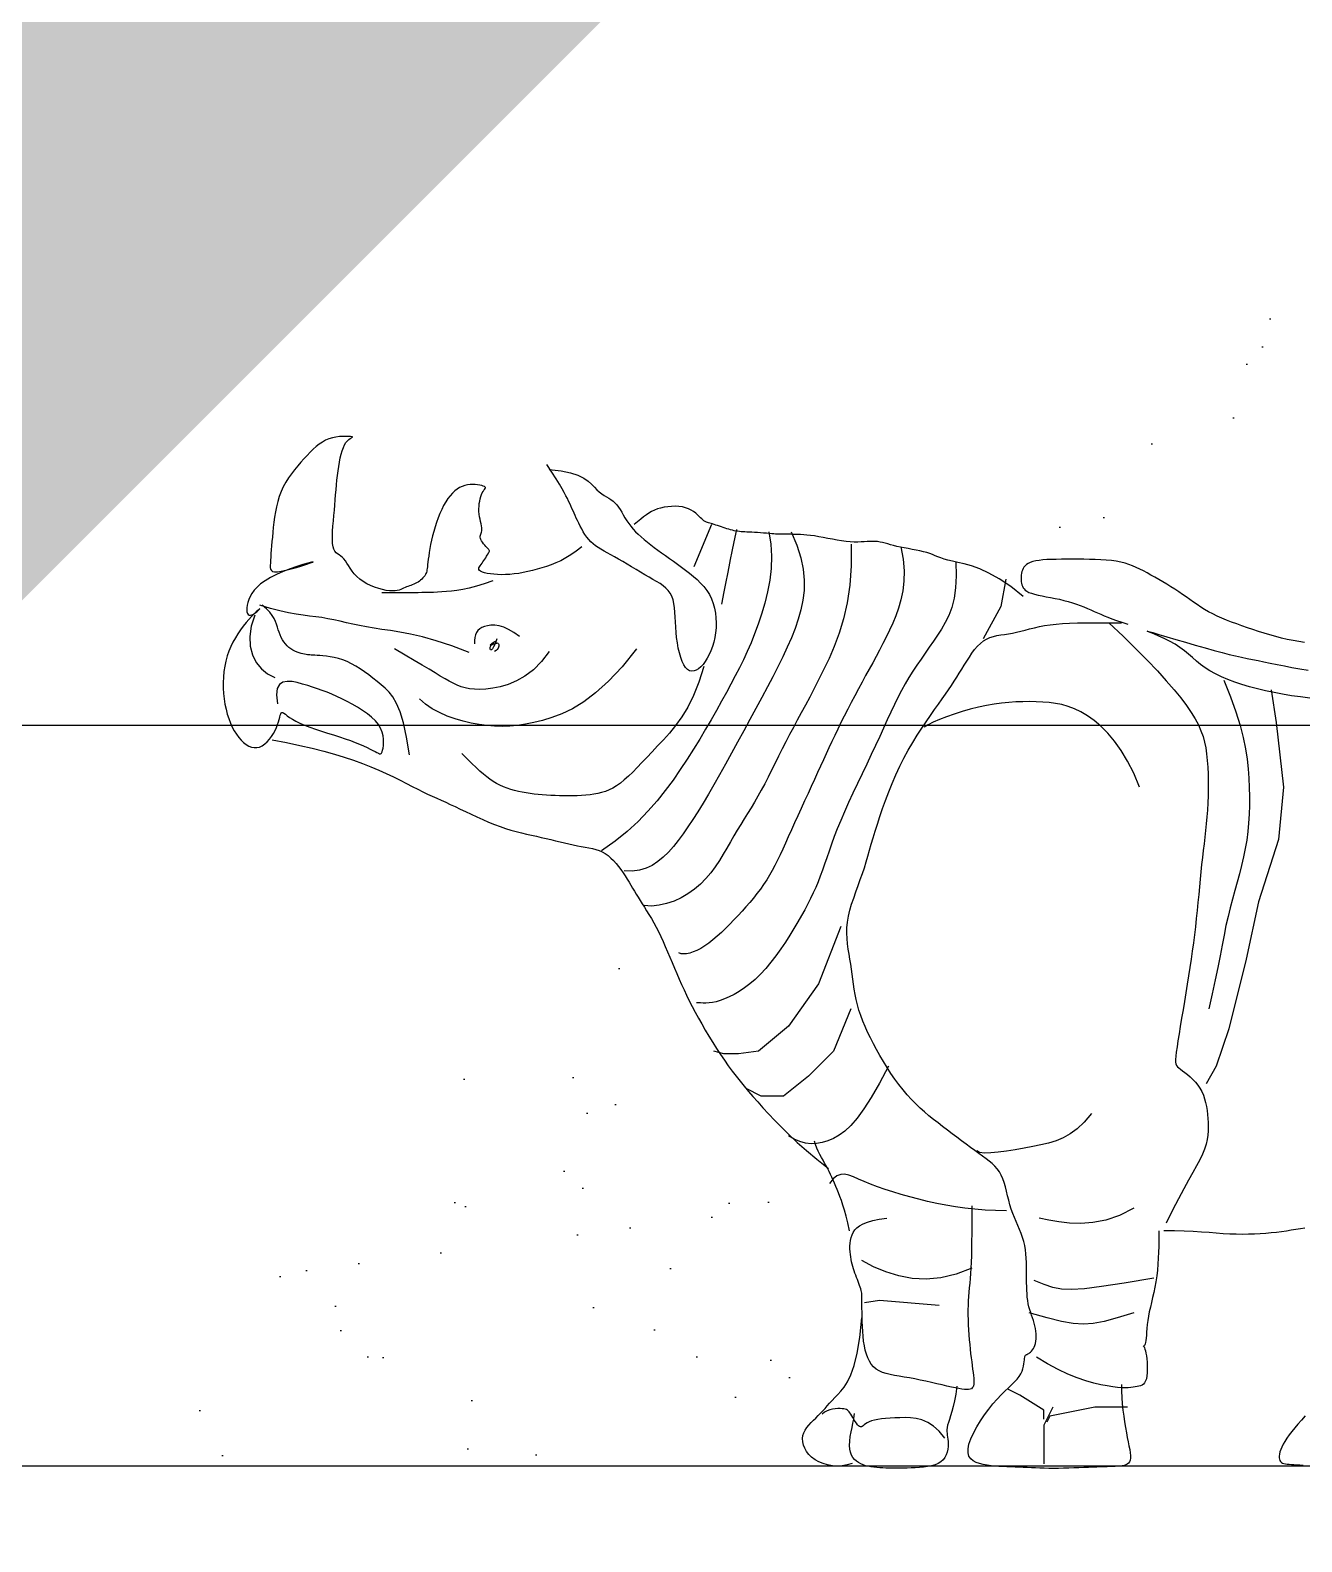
# Model space of a CAD drawing. Extents: x 425 to 4634, y 4027 to 7710.
# Drawn here: x 3595.3 to 3847.8, y 5339.2 to 5639.2 of the extents above; entities that cross this region are included whole.
import ezdxf

# ---------------------------------------------------------------- set-up
doc = ezdxf.new("R2010")
doc.units = 0
doc.header["$LTSCALE"] = 10
doc.header["$MEASUREMENT"] = 0
for name, color, linetype in [('3', 3, 'CONTINUOUS'), ('4', 4, 'CONTINUOUS'), ('7', 7, 'CONTINUOUS'), ('BH', 3, 'CONTINUOUS'), ('K', 7, 'CONTINUOUS'), ('TEXT', 3, 'CONTINUOUS'), ('X', 7, 'CONTINUOUS')]:
    doc.layers.add(name, color=color, linetype=linetype)
pattern_1 = [(37.5, (-7711.034, -452.51), (-1.25987, 38.536475), [0, -30.4, 0, -34, 0, -32.5]), (7.5, (-7711.034, -452.51), (35.39553, 56.44292), [0, -16.4, 0, -27.4, 0, -10.5]), (327.5, (-7735.634, -452.51), (62.28284, 0.11318), [0, -10, 0, -36, 0, -47]), (317.5, (-7735.634, -452.51), (60.12253, 17.55351), [0, -5, 0, -23.6, 0, -27])]

# ---------------------------------------------------------------- blocks, each defined once
blk = doc.blocks.new('雕像4')
at = {"layer": '3'}
for points in [[(101.04, 287.55), (101.81, 283.75), (102.41, 280.75), (102.9, 278.3), (103.34, 276.1), (103.78, 273.91), (104.27, 271.45), (104.87, 268.46), (105.63, 264.65)], [(108.69, 289.08), (114.04, 276.1)], [(65.89, 282.97), (65.86, 276.42), (66.29, 270.46), (67.1, 265.06), (68.22, 260.15), (69.57, 255.71), (71.08, 251.69), (72.65, 248.02), (74.23, 244.68), (75.75, 241.62), (77.19, 238.79), (78.57, 236.16), (79.89, 233.7), (81.16, 231.35), (82.39, 229.1), (83.58, 226.9), (84.74, 224.71), (85.88, 222.51), (86.99, 220.29), (88.09, 218.09), (89.17, 215.9), (90.24, 213.75), (91.3, 211.65), (92.35, 209.62), (93.4, 207.67), (94.45, 205.8), (95.5, 204.01), (96.55, 202.28), (97.6, 200.57), (98.66, 198.88), (99.71, 197.18), (100.76, 195.45), (101.81, 193.67), (102.86, 191.83), (103.94, 189.94), (105.06, 188.02), (106.24, 186.1), (107.51, 184.21), (108.89, 182.37), (110.4, 180.59), (112.06, 178.92), (113.89, 177.36), (115.86, 175.95), (117.95, 174.72), (120.14, 173.7), (122.4, 172.92), (124.7, 172.4), (127.01, 172.19), (129.32, 172.3)], [(84.23, 286.79), (82.5, 282.67), (81.3, 278.86), (80.56, 275.32), (80.23, 272), (80.28, 268.86), (80.63, 265.86), (81.24, 262.94), (82.07, 260.08), (83.05, 257.21), (84.18, 254.33), (85.43, 251.43), (86.81, 248.48), (88.29, 245.48), (89.88, 242.42), (91.54, 239.27), (93.27, 236.03), (95.07, 232.69), (96.91, 229.28), (98.77, 225.84), (100.65, 222.39), (102.51, 218.98), (104.36, 215.64), (106.17, 212.41), (107.92, 209.32), (109.61, 206.4), (111.23, 203.66), (112.81, 201.08), (114.35, 198.66), (115.86, 196.39), (117.35, 194.27), (118.84, 192.28), (120.34, 190.43), (121.86, 188.71), (123.42, 187.15), (125.07, 185.78), (126.81, 184.63), (128.69, 183.75), (130.74, 183.16), (132.97, 182.89), (135.43, 182.99)], [(91.11, 286.79), (90.47, 283.06), (90.25, 279.32), (90.37, 275.6), (90.8, 271.95), (91.47, 268.37), (92.32, 264.92), (93.3, 261.61), (94.36, 258.49), (95.44, 255.55), (96.55, 252.79), (97.69, 250.16), (98.87, 247.62), (100.09, 245.13), (101.37, 242.64), (102.7, 240.14), (104.1, 237.56), (105.57, 234.88), (107.12, 232.11), (108.74, 229.25), (110.45, 226.31), (112.25, 223.3), (114.15, 220.23), (116.14, 217.12), (118.24, 213.96), (120.45, 210.78), (122.81, 207.58), (125.35, 204.39), (128.13, 201.22), (131.17, 198.09), (134.52, 195.01), (138.22, 192.01), (142.31, 189.09)], [(50.61, 282.21), (49.95, 278.38), (49.68, 274.87), (49.73, 271.65), (50.06, 268.69), (50.62, 265.96), (51.36, 263.43), (52.22, 261.05), (53.15, 258.8), (54.12, 256.65), (55.11, 254.58), (56.12, 252.57), (57.15, 250.6), (58.2, 248.65), (59.26, 246.71), (60.34, 244.76), (61.43, 242.77), (62.54, 240.75), (63.64, 238.69), (64.75, 236.61), (65.84, 234.52), (66.92, 232.44), (67.97, 230.38), (68.99, 228.35), (69.97, 226.36), (70.9, 224.44), (71.8, 222.55), (72.67, 220.68), (73.53, 218.81), (74.39, 216.93), (75.27, 215.01), (76.17, 213.03), (77.1, 210.97), (78.08, 208.83), (79.09, 206.62), (80.12, 204.37), (81.16, 202.1), (82.19, 199.84), (83.21, 197.63), (84.19, 195.48), (85.12, 193.42), (86, 191.47), (86.84, 189.63), (87.64, 187.89), (88.43, 186.23), (89.22, 184.64), (90.03, 183.11), (90.87, 181.63), (91.75, 180.19), (92.68, 178.77), (93.67, 177.37), (94.72, 175.99), (95.81, 174.62), (96.94, 173.27), (98.1, 171.92), (99.31, 170.58), (100.53, 169.25), (101.79, 167.92), (103.06, 166.6), (104.34, 165.31), (105.63, 164.08), (106.92, 162.91), (108.2, 161.82), (109.47, 160.84), (110.72, 159.96), (111.95, 159.22), (113.14, 158.6), (114.27, 158.13), (115.34, 157.78), (116.32, 157.58), (117.21, 157.51), (117.98, 157.58), (118.62, 157.8)], [(33.79, 277.63), (33.68, 273.36), (33.88, 269.66), (34.36, 266.45), (35.07, 263.65), (35.97, 261.2), (37.02, 259.01), (38.17, 257.01), (39.4, 255.11), (40.65, 253.27), (41.92, 251.45), (43.19, 249.63), (44.46, 247.82), (45.72, 245.98), (46.96, 244.11), (48.16, 242.2), (49.33, 240.23), (50.46, 238.19), (51.55, 236.07), (52.63, 233.87), (53.71, 231.58), (54.81, 229.19), (55.94, 226.71), (57.12, 224.11), (58.38, 221.4), (59.7, 218.58), (61.09, 215.68), (62.5, 212.72), (63.92, 209.75), (65.31, 206.79), (66.65, 203.89), (67.91, 201.07), (69.07, 198.38), (70.11, 195.83), (71.03, 193.43), (71.87, 191.15), (72.62, 189), (73.33, 186.95), (74, 185), (74.66, 183.13), (75.32, 181.33), (76, 179.59), (76.71, 177.89), (77.47, 176.21), (78.28, 174.53), (79.14, 172.82), (80.08, 171.06), (81.09, 169.25), (82.19, 167.34), (83.39, 165.34), (84.66, 163.26), (86.02, 161.15), (87.45, 159.04), (88.93, 156.96), (90.47, 154.96), (92.05, 153.06), (93.66, 151.31), (95.29, 149.73), (96.93, 148.32), (98.56, 147.08), (100.17, 146.01), (101.73, 145.09), (103.24, 144.33), (104.67, 143.71), (106.01, 143.23), (107.25, 142.89), (108.38, 142.67), (109.42, 142.54), (110.36, 142.48), (111.21, 142.47), (111.98, 142.49), (112.66, 142.52), (113.27, 142.53)], [(18.51, 272.29), (20.04, 263.89), (25.39, 253.97)], [(175.67, 271.82), (178.3, 270.9), (180.69, 270.16), (182.86, 269.59), (184.84, 269.16), (186.65, 268.85), (188.31, 268.63), (189.84, 268.49), (191.26, 268.39), (192.6, 268.31), (193.87, 268.26), (195.08, 268.21), (196.25, 268.19), (197.41, 268.17), (198.55, 268.16), (199.71, 268.16), (200.9, 268.16), (202.12, 268.16), (203.35, 268.16), (204.58, 268.16), (205.77, 268.16), (206.89, 268.16), (207.93, 268.16), (208.84, 268.16), (209.61, 268.16)], [(182.87, 249.82), (188.26, 251.86), (193, 253.43), (197.17, 254.61), (200.85, 255.48), (204.1, 256.1), (207, 256.56), (209.62, 256.92), (212.04, 257.27), (214.32, 257.65), (216.48, 258.07), (218.55, 258.51), (220.53, 258.96), (222.46, 259.4), (224.34, 259.81), (226.19, 260.19), (228.02, 260.51), (229.87, 260.77), (231.78, 261), (233.79, 261.25), (235.94, 261.56), (238.3, 261.98), (240.91, 262.55), (243.82, 263.32), (247.07, 264.33)], [(201.21, 218.53), (202.11, 223.94), (203.07, 228.26), (204.09, 231.63), (205.16, 234.23), (206.28, 236.21), (207.45, 237.72), (208.64, 238.92), (209.87, 239.96), (211.13, 240.99), (212.4, 242.01), (213.69, 243), (215, 243.95), (216.32, 244.84), (217.65, 245.66), (218.98, 246.4), (220.32, 247.03), (221.65, 247.54), (222.97, 247.95), (224.25, 248.27), (225.48, 248.5), (226.63, 248.68), (227.7, 248.8), (228.66, 248.88), (229.49, 248.93), (230.19, 248.98), (230.77, 249.01), (231.26, 249.04), (231.69, 249.08), (232.08, 249.12), (232.46, 249.17), (232.86, 249.23), (233.31, 249.31), (233.82, 249.42), (234.39, 249.56), (235, 249.74), (235.63, 249.95), (236.28, 250.21), (236.93, 250.53), (237.56, 250.91), (238.15, 251.35), (238.7, 251.86), (239.2, 252.44), (239.66, 253.07), (240.08, 253.75), (240.47, 254.47), (240.81, 255.23), (241.12, 256.02), (241.4, 256.82), (241.65, 257.64), (241.92, 258.48), (242.25, 259.34), (242.68, 260.24), (243.26, 261.18), (244.02, 262.17), (245.02, 263.22), (246.3, 264.33)], [(248.59, 261.27), (249.68, 257.92), (250.11, 254.75), (249.95, 251.81), (249.26, 249.16), (248.11, 246.82), (246.55, 244.85), (244.66, 243.29), (242.48, 242.19)], [(-13.11, 258.96), (-17.46, 254.83), (-21.38, 251), (-24.87, 247.46), (-27.97, 244.2), (-30.69, 241.2), (-33.07, 238.44), (-35.12, 235.91), (-36.86, 233.59), (-38.32, 231.46), (-39.54, 229.49), (-40.52, 227.64), (-41.31, 225.87), (-41.93, 224.13), (-42.4, 222.4), (-42.76, 220.62), (-43.04, 218.77), (-43.25, 216.8), (-43.4, 214.74), (-43.5, 212.61), (-43.55, 210.42), (-43.55, 208.2), (-43.5, 205.98), (-43.42, 203.77), (-43.29, 201.59), (-43.13, 199.47), (-42.94, 197.4), (-42.73, 195.35), (-42.5, 193.31), (-42.25, 191.26), (-42, 189.2), (-41.75, 187.09), (-41.51, 184.93), (-41.28, 182.7), (-41.05, 180.41), (-40.83, 178.06), (-40.6, 175.67), (-40.37, 173.25), (-40.13, 170.8), (-39.87, 168.33), (-39.6, 165.85), (-39.3, 163.37), (-38.98, 160.88), (-38.64, 158.39), (-38.28, 155.88), (-37.9, 153.35), (-37.5, 150.8), (-37.09, 148.23), (-36.67, 145.62), (-36.23, 142.99), (-35.8, 140.36), (-35.37, 137.8), (-34.97, 135.33), (-34.59, 133.02), (-34.25, 130.9), (-33.96, 129.02), (-33.74, 127.43), (-33.58, 126.16), (-33.51, 125.17), (-33.52, 124.41), (-33.61, 123.82), (-33.8, 123.36), (-34.1, 122.98), (-34.5, 122.61), (-35.01, 122.22), (-35.64, 121.74), (-36.36, 121.19), (-37.14, 120.56), (-37.96, 119.86), (-38.78, 119.09), (-39.58, 118.24), (-40.33, 117.34), (-41, 116.36), (-41.57, 115.33), (-42.04, 114.25), (-42.43, 113.12), (-42.73, 111.96), (-42.98, 110.76), (-43.17, 109.55), (-43.31, 108.32), (-43.42, 107.08), (-43.5, 105.84), (-43.54, 104.58), (-43.51, 103.3), (-43.4, 101.99), (-43.19, 100.63), (-42.86, 99.21), (-42.39, 97.71), (-41.76, 96.14), (-40.96, 94.46), (-39.98, 92.62), (-38.83, 90.57), (-37.51, 88.25), (-36.04, 85.59), (-34.4, 82.54), (-32.62, 79.04), (-30.68, 75.02)], [(167.53, 254.73), (169.21, 255.99), (170.81, 256.93), (172.33, 257.58), (173.74, 257.98), (175.05, 258.16), (176.24, 258.17), (177.3, 258.03), (178.23, 257.79), (179.02, 257.46), (179.67, 257.06), (180.2, 256.56), (180.62, 255.97), (180.92, 255.27), (181.13, 254.46), (181.25, 253.52), (181.29, 252.44)], [(131.61, 250.92), (136.06, 245.46), (140.23, 241.02), (144.15, 237.49), (147.82, 234.73), (151.27, 232.63), (154.5, 231.06), (157.54, 229.9), (160.4, 229.04), (163.09, 228.36), (165.64, 227.84), (168.09, 227.47), (170.47, 227.26), (172.8, 227.18), (175.11, 227.25), (177.44, 227.44), (179.82, 227.76), (182.27, 228.21), (184.75, 228.78), (187.22, 229.5), (189.65, 230.37), (192, 231.41), (194.21, 232.63), (196.26, 234.04), (198.1, 235.65)], [(158.36, 250.15), (160.73, 247.05), (163.23, 244.55), (165.8, 242.6), (168.38, 241.13), (170.93, 240.06), (173.38, 239.34), (175.68, 238.89), (177.78, 238.64), (179.64, 238.54), (181.29, 238.57), (182.76, 238.72), (184.1, 238.99), (185.36, 239.36), (186.56, 239.84), (187.76, 240.41), (188.99, 241.06), (190.3, 241.79), (191.74, 242.62), (193.36, 243.58), (195.19, 244.68), (197.3, 245.94), (199.73, 247.38), (202.53, 249.03), (205.74, 250.92)], [(174.41, 253.97), (174.95, 252.51), (175.41, 251.52), (175.79, 250.92), (176.1, 250.65), (176.32, 250.65), (176.45, 250.83), (176.49, 251.13), (176.45, 251.49), (176.31, 251.84), (176.1, 252.16), (175.85, 252.45), (175.59, 252.71), (175.33, 252.91), (175.12, 253.07), (174.97, 253.17), (174.92, 253.21), (174.97, 253.17), (175.12, 253.08), (175.33, 252.95), (175.59, 252.79), (175.85, 252.62), (176.1, 252.45), (176.31, 252.31), (176.45, 252.19), (176.5, 252.12), (176.46, 252.09), (176.36, 252.09), (176.21, 252.12), (176.01, 252.18), (175.78, 252.26), (175.54, 252.35), (175.3, 252.44), (175.07, 252.54), (174.85, 252.62), (174.64, 252.69), (174.46, 252.74), (174.29, 252.75), (174.14, 252.72), (174.01, 252.64), (173.9, 252.51), (173.82, 252.31), (173.78, 252.06), (173.79, 251.77), (173.87, 251.45), (174.03, 251.12), (174.29, 250.78), (174.67, 250.46), (175.17, 250.15)], [(110.98, 245.57), (112.5, 240.78), (114.16, 236.66), (115.93, 233.12), (117.77, 230.08), (119.65, 227.45), (121.54, 225.15), (123.39, 223.1), (125.18, 221.21), (126.87, 219.42), (128.47, 217.71), (129.99, 216.1), (131.43, 214.59), (132.8, 213.2), (134.11, 211.94), (135.37, 210.81), (136.58, 209.83), (137.76, 209), (138.91, 208.31), (140.05, 207.74), (141.18, 207.28), (142.32, 206.92), (143.48, 206.64), (144.66, 206.43), (145.88, 206.27), (147.14, 206.14), (148.45, 206.05), (149.78, 205.98), (151.13, 205.95), (152.5, 205.94), (153.87, 205.94), (155.23, 205.97), (156.58, 206.01), (157.9, 206.07), (159.21, 206.13), (160.49, 206.22), (161.75, 206.33), (163, 206.46), (164.22, 206.62), (165.44, 206.81), (166.64, 207.03), (167.83, 207.29), (169, 207.58), (170.15, 207.92), (171.29, 208.3), (172.4, 208.73), (173.48, 209.21), (174.53, 209.75), (175.55, 210.34), (176.55, 210.99), (177.53, 211.72), (178.54, 212.55), (179.61, 213.5), (180.78, 214.59), (182.06, 215.83), (183.49, 217.25), (185.11, 218.86)], [(-48.26, 241.41), (-50.33, 236.26), (-51.98, 231.66), (-53.27, 227.51), (-54.24, 223.77), (-54.94, 220.35), (-55.43, 217.18), (-55.76, 214.2), (-55.97, 211.33), (-56.1, 208.51), (-56.16, 205.73), (-56.15, 202.99), (-56.07, 200.28), (-55.9, 197.61), (-55.65, 194.97), (-55.31, 192.35), (-54.88, 189.76), (-54.36, 187.2), (-53.76, 184.64), (-53.1, 182.09), (-52.41, 179.53), (-51.69, 176.95), (-50.97, 174.33), (-50.27, 171.68), (-49.6, 168.96), (-48.97, 166.18), (-48.38, 163.28), (-47.77, 160.22), (-47.14, 156.94), (-46.44, 153.39), (-45.65, 149.53), (-44.74, 145.3), (-43.67, 140.66)], [(-62.78, 238.36), (-64.31, 228.43), (-66.6, 208.59), (-65.07, 192.56), (-58.96, 173.48), (-55.14, 155.93), (-49.79, 134.55), (-45.97, 123.11), (-42.91, 117.76)], [(-22.51, 208.63), (-20.73, 212.84), (-18.84, 216.57), (-16.87, 219.85), (-14.83, 222.7), (-12.76, 225.15), (-10.67, 227.25), (-8.59, 229.01), (-6.53, 230.47), (-4.52, 231.65), (-2.54, 232.59), (-0.6, 233.32), (1.33, 233.86), (3.26, 234.25), (5.2, 234.5), (7.15, 234.66), (9.14, 234.74), (11.17, 234.78), (13.25, 234.76), (15.37, 234.68), (17.55, 234.53), (19.79, 234.3), (22.08, 233.99), (24.45, 233.58), (26.88, 233.06), (29.37, 232.44), (31.87, 231.72), (34.31, 230.94), (36.64, 230.12), (38.79, 229.29), (40.7, 228.47), (42.3, 227.68), (43.54, 226.95)], [(69, 165.87), (75.88, 148.31), (85.05, 135.34), (94.22, 127.7), (100.34, 126.94), (104.92, 126.94), (107.98, 127.7)], [(65.95, 140.68), (71.3, 127.7), (78.94, 120.07), (86.58, 113.96), (93.46, 113.96), (98.04, 116.25)], [(54.48, 123.12), (57.21, 117.88), (59.69, 113.55), (61.95, 110.02), (64.04, 107.19), (65.98, 104.97), (67.81, 103.27), (69.57, 101.97), (71.3, 100.99), (73.02, 100.24), (74.73, 99.71), (76.45, 99.42), (78.17, 99.37), (79.89, 99.57), (81.61, 100.02), (83.33, 100.75), (85.05, 101.75)], [(-7.76, 108.6), (-5.51, 106.03), (-3.34, 103.99), (-1.2, 102.4), (0.94, 101.19), (3.11, 100.27), (5.36, 99.56), (7.71, 99), (10.2, 98.49), (12.85, 97.99), (15.58, 97.5), (18.26, 97.08), (20.81, 96.75), (23.1, 96.55), (25.03, 96.53), (26.5, 96.72), (27.4, 97.16)], [(66.37, 72.73), (66.93, 75.13), (67.45, 77.22), (67.95, 79.03), (68.42, 80.6), (68.87, 81.98), (69.3, 83.2), (69.72, 84.3), (70.13, 85.32), (70.53, 86.31), (70.94, 87.26), (71.34, 88.19), (71.75, 89.09), (72.16, 89.98), (72.59, 90.85), (73.04, 91.72), (73.51, 92.58), (73.99, 93.44), (74.49, 94.3), (74.99, 95.19), (75.48, 96.11), (75.94, 97.06), (76.37, 98.05), (76.75, 99.1), (77.07, 100.21)], [(-20.75, 79.6), (-16.3, 77.43), (-12.13, 76.01), (-8.2, 75.21), (-4.51, 74.93), (-1.03, 75.03), (2.25, 75.41), (5.35, 75.96), (8.29, 76.55)], [(28.93, 61.28), (33.73, 59.41), (38.37, 58.31), (42.86, 57.91), (47.17, 58.13), (51.31, 58.89), (55.26, 60.1), (59.01, 61.69), (62.55, 63.57)], [(-26.86, 58.23), (-17.76, 56.72), (-10.81, 55.64), (-5.58, 54.97), (-1.64, 54.7), (1.44, 54.82), (4.09, 55.33), (6.74, 56.22), (9.82, 57.47)], [(38.86, 49.83), (57.2, 51.36), (61.79, 50.6)], [(-20.75, 47.54), (-15.67, 46.04), (-11.65, 44.97), (-8.31, 44.32), (-5.27, 44.11), (-2.16, 44.32), (1.39, 44.97), (5.77, 46.04), (11.35, 47.54)], [(6.85, 15.06), (6.85, 17.81), (14.19, 22.39), (17.86, 24.22)], [(-18.84, 18.72), (-8.74, 18.72), (5.02, 15.97), (5.93, 14.14)], [(4.1, 18.72), (6.85, 13.22), (6.85, 8.64), (6.85, 3.15), (6.85, 1.31)], [(37.12, 9.2), (38.86, 11.32), (40.63, 12.91), (42.41, 14.04), (44.18, 14.8), (45.94, 15.24), (47.67, 15.45), (49.35, 15.5), (50.96, 15.46), (52.49, 15.4), (53.94, 15.32), (55.3, 15.21), (56.55, 15.08), (57.69, 14.92), (58.71, 14.73), (59.6, 14.51), (60.36, 14.24), (60.98, 13.94), (61.48, 13.62), (61.89, 13.3), (62.22, 13.02), (62.49, 12.8), (62.75, 12.65), (63, 12.62), (63.27, 12.72), (63.57, 12.96), (63.91, 13.33), (64.27, 13.8), (64.64, 14.34), (65.01, 14.91), (65.37, 15.49), (65.71, 16.04), (66.02, 16.53), (66.29, 16.95), (66.53, 17.29), (66.77, 17.56), (67.03, 17.77), (67.32, 17.94), (67.67, 18.06), (68.1, 18.15), (68.62, 18.21), (69.24, 18.26), (69.96, 18.27), (70.74, 18.23), (71.56, 18.12), (72.39, 17.91), (73.22, 17.59), (74.01, 17.14), (74.73, 16.53)]]:
    blk.add_lwpolyline(points, dxfattribs=at)
at = {"layer": '7'}
for points in [[(148.43, 282.21), (150.11, 280.88), (151.73, 279.75), (153.3, 278.78), (154.83, 277.96), (156.31, 277.27), (157.77, 276.68), (159.22, 276.17), (160.65, 275.72), (162.08, 275.31), (163.51, 274.94), (164.93, 274.61), (166.34, 274.32), (167.72, 274.08), (169.09, 273.9), (170.43, 273.76), (171.73, 273.69), (173, 273.67), (174.22, 273.7), (175.36, 273.79), (176.41, 273.91), (177.36, 274.07), (178.18, 274.26), (178.86, 274.47), (179.38, 274.7), (179.72, 274.95), (179.91, 275.21), (179.96, 275.48), (179.9, 275.78), (179.75, 276.09), (179.53, 276.43), (179.26, 276.79), (178.97, 277.17), (178.67, 277.59), (178.38, 278.02), (178.1, 278.45), (177.82, 278.88), (177.57, 279.29), (177.34, 279.67), (177.13, 280.01), (176.96, 280.3), (176.83, 280.53), (176.74, 280.71), (176.69, 280.86), (176.69, 280.99), (176.74, 281.13), (176.84, 281.28), (177, 281.46), (177.22, 281.7), (177.49, 282), (177.81, 282.35), (178.15, 282.74), (178.49, 283.16), (178.82, 283.59), (179.1, 284.01), (179.33, 284.42), (179.48, 284.8), (179.54, 285.15), (179.52, 285.46), (179.45, 285.76), (179.34, 286.06), (179.22, 286.38), (179.11, 286.72), (179.03, 287.11), (178.99, 287.55), (179.03, 288.06), (179.12, 288.64), (179.24, 289.27), (179.39, 289.95), (179.55, 290.68), (179.69, 291.43), (179.81, 292.22), (179.89, 293.02), (179.9, 293.84), (179.87, 294.65), (179.79, 295.45), (179.66, 296.22), (179.5, 296.95), (179.31, 297.62), (179.1, 298.22), (178.87, 298.75), (178.62, 299.18), (178.39, 299.53), (178.18, 299.81), (178.02, 300.03), (177.93, 300.22), (177.92, 300.37), (178.01, 300.52), (178.23, 300.66), (178.58, 300.8), (179.06, 300.95), (179.65, 301.08), (180.32, 301.2), (181.05, 301.27), (181.83, 301.3), (182.64, 301.27), (183.45, 301.16), (184.26, 300.98), (185.05, 300.7), (185.83, 300.34), (186.59, 299.88), (187.33, 299.31), (188.05, 298.64), (188.76, 297.86), (189.44, 296.97), (190.09, 295.95), (190.72, 294.84), (191.32, 293.64), (191.89, 292.37), (192.42, 291.05), (192.91, 289.69), (193.36, 288.3), (193.77, 286.92), (194.13, 285.54), (194.44, 284.19), (194.71, 282.89), (194.95, 281.64), (195.14, 280.46), (195.31, 279.37), (195.44, 278.38), (195.55, 277.5), (195.64, 276.75), (195.71, 276.12), (195.77, 275.58), (195.84, 275.12), (195.92, 274.72), (196.02, 274.35), (196.15, 274.02), (196.32, 273.69), (196.53, 273.35), (196.79, 273), (197.08, 272.66), (197.41, 272.32), (197.78, 271.99), (198.16, 271.68), (198.57, 271.4), (198.99, 271.14), (199.43, 270.92), (199.87, 270.73), (200.32, 270.55), (200.77, 270.4), (201.23, 270.24), (201.68, 270.09), (202.12, 269.92), (202.56, 269.74), (202.98, 269.54), (203.42, 269.33), (203.88, 269.13), (204.39, 268.95), (204.96, 268.8), (205.62, 268.71), (206.38, 268.68), (207.27, 268.73), (208.29, 268.87), (209.42, 269.1), (210.62, 269.43), (211.86, 269.84), (213.09, 270.33), (214.29, 270.91), (215.42, 271.56), (216.44, 272.29), (217.33, 273.08), (218.09, 273.92), (218.76, 274.79), (219.34, 275.64), (219.86, 276.47), (220.35, 277.24), (220.81, 277.93), (221.28, 278.52), (221.77, 278.99), (222.26, 279.37), (222.75, 279.7), (223.22, 280.03), (223.66, 280.41), (224.04, 280.86), (224.36, 281.45), (224.59, 282.21), (224.74, 283.17), (224.8, 284.32), (224.8, 285.62), (224.74, 287.04), (224.63, 288.57), (224.5, 290.15), (224.36, 291.78), (224.21, 293.4), (224.07, 295.01), (223.94, 296.6), (223.81, 298.16), (223.68, 299.69), (223.55, 301.18), (223.4, 302.65), (223.24, 304.09), (223.06, 305.49), (222.86, 306.85), (222.63, 308.16), (222.38, 309.41), (222.09, 310.58), (221.78, 311.65), (221.43, 312.61), (221.06, 313.44), (220.64, 314.14), (220.2, 314.69), (219.76, 315.1), (219.34, 315.4), (218.99, 315.6), (218.73, 315.74), (218.6, 315.82), (218.63, 315.87), (218.86, 315.92), (219.3, 315.97), (219.94, 316.02), (220.73, 316.04), (221.65, 316.03), (222.65, 315.97), (223.71, 315.83), (224.8, 315.61), (225.87, 315.28), (226.89, 314.84), (227.88, 314.29), (228.84, 313.64), (229.78, 312.9), (230.71, 312.07), (231.63, 311.17), (232.56, 310.2), (233.51, 309.18), (234.47, 308.1), (235.44, 306.98), (236.41, 305.81), (237.34, 304.58), (238.24, 303.3), (239.08, 301.97), (239.84, 300.58), (240.51, 299.13), (241.08, 297.62), (241.56, 296.07), (241.95, 294.49), (242.26, 292.9), (242.52, 291.3), (242.73, 289.72), (242.91, 288.17), (243.06, 286.66), (243.2, 285.21), (243.32, 283.83), (243.44, 282.52), (243.54, 281.29), (243.63, 280.14), (243.71, 279.08), (243.77, 278.11), (243.82, 277.25), (243.86, 276.49), (243.84, 275.85), (243.74, 275.33), (243.51, 274.93), (243.11, 274.66), (242.5, 274.53), (241.65, 274.54), (240.51, 274.7), (239.08, 275.01), (237.46, 275.43), (235.76, 275.91), (234.13, 276.41), (232.68, 276.87), (231.54, 277.26), (230.84, 277.53), (230.71, 277.63), (231.22, 277.53), (232.31, 277.23), (233.84, 276.77), (235.69, 276.17), (237.74, 275.44), (239.86, 274.62), (241.93, 273.73), (243.82, 272.8), (245.45, 271.83), (246.8, 270.85), (247.9, 269.87), (248.79, 268.88), (249.49, 267.91), (250.02, 266.96), (250.42, 266.04), (250.7, 265.16), (250.9, 264.33), (251.01, 263.56), (251.04, 262.88), (250.99, 262.29), (250.85, 261.81), (250.63, 261.46), (250.33, 261.26), (249.94, 261.22), (249.47, 261.35), (248.96, 261.61), (248.44, 261.95), (247.95, 262.33), (247.52, 262.7), (247.2, 263.01), (247.01, 263.21), (247.01, 263.26), (247.21, 263.11), (247.59, 262.78), (248.13, 262.28), (248.79, 261.63), (249.55, 260.86), (250.38, 259.96), (251.24, 258.98), (252.1, 257.91), (252.95, 256.79), (253.76, 255.6), (254.54, 254.35), (255.26, 253.05), (255.92, 251.68), (256.51, 250.26), (257.02, 248.77), (257.45, 247.23), (257.79, 245.63), (258.03, 243.98), (258.18, 242.3), (258.25, 240.61), (258.23, 238.92), (258.13, 237.25), (257.96, 235.6), (257.71, 234), (257.39, 232.45), (257, 230.98), (256.55, 229.57), (256.04, 228.24), (255.47, 227), (254.86, 225.84), (254.2, 224.78), (253.5, 223.82), (252.77, 222.97), (252.01, 222.24), (251.22, 221.63), (250.42, 221.17), (249.6, 220.85), (248.78, 220.69), (247.95, 220.7), (247.14, 220.89), (246.33, 221.27), (245.55, 221.81), (244.8, 222.48), (244.1, 223.26), (243.44, 224.12), (242.86, 225.03), (242.34, 225.95), (241.91, 226.87), (241.58, 227.76), (241.32, 228.59), (241.11, 229.35), (240.94, 230.02), (240.79, 230.59), (240.64, 231.02), (240.47, 231.32), (240.26, 231.45), (239.99, 231.42), (239.64, 231.22), (239.19, 230.9), (238.62, 230.47), (237.91, 229.95), (237.05, 229.38), (236.01, 228.77), (234.78, 228.15), (233.34, 227.53), (231.73, 226.93), (230, 226.33), (228.17, 225.74), (226.31, 225.16), (224.45, 224.59), (222.63, 224.01), (220.9, 223.44), (219.29, 222.87), (217.82, 222.3), (216.47, 221.76), (215.26, 221.23), (214.18, 220.73), (213.23, 220.27), (212.41, 219.86), (211.73, 219.5), (211.17, 219.19), (210.72, 218.96), (210.38, 218.82), (210.1, 218.78), (209.89, 218.85), (209.72, 219.05), (209.58, 219.39), (209.44, 219.88), (209.29, 220.53), (209.17, 221.32), (209.1, 222.24), (209.12, 223.25), (209.25, 224.33), (209.54, 225.46), (210.02, 226.61), (210.71, 227.76), (211.64, 228.9), (212.78, 230), (214.1, 231.06), (215.55, 232.09), (217.09, 233.07), (218.7, 233.99), (220.32, 234.85), (221.92, 235.65), (223.47, 236.38), (224.97, 237.05), (226.45, 237.66), (227.91, 238.22), (229.38, 238.74), (230.86, 239.24), (232.38, 239.71), (233.95, 240.17), (235.57, 240.6), (237.17, 240.91), (238.67, 241), (239.98, 240.75), (241.02, 240.04), (241.7, 238.78), (241.94, 236.84), (241.66, 234.12)], [(158.36, 305.87), (154.74, 305.47), (151.85, 304.86), (149.56, 304.1), (147.8, 303.24), (146.44, 302.32), (145.38, 301.39), (144.53, 300.5), (143.78, 299.7), (143.03, 299.03), (142.29, 298.46), (141.56, 297.97), (140.84, 297.53), (140.14, 297.11), (139.47, 296.69), (138.83, 296.22), (138.24, 295.69), (137.68, 295.08), (137.17, 294.38), (136.67, 293.61), (136.18, 292.8), (135.69, 291.95), (135.17, 291.08), (134.63, 290.2), (134.03, 289.33), (133.38, 288.49), (132.67, 287.66), (131.91, 286.84), (131.09, 286.04), (130.21, 285.25), (129.29, 284.45), (128.31, 283.65), (127.28, 282.85), (126.21, 282.03), (125.09, 281.2), (123.94, 280.36), (122.76, 279.51), (121.56, 278.64), (120.33, 277.77), (119.1, 276.88), (117.86, 275.98), (116.62, 275.06), (115.39, 274.13), (114.2, 273.16), (113.06, 272.16), (111.99, 271.11), (111, 270), (110.1, 268.83), (109.32, 267.58), (108.67, 266.25), (108.15, 264.86), (107.74, 263.41), (107.46, 261.92), (107.29, 260.41), (107.23, 258.89), (107.27, 257.37), (107.41, 255.88), (107.65, 254.42), (107.97, 253.01), (108.38, 251.66), (108.85, 250.38), (109.38, 249.18), (109.96, 248.08), (110.58, 247.08), (111.23, 246.21), (111.91, 245.47), (112.61, 244.87), (113.31, 244.43), (114, 244.17), (114.69, 244.11), (115.35, 244.24), (115.99, 244.6), (116.58, 245.19), (117.13, 246.03), (117.63, 247.08), (118.08, 248.31), (118.48, 249.69), (118.82, 251.19), (119.11, 252.76), (119.34, 254.38), (119.51, 256), (119.63, 257.61), (119.71, 259.18), (119.78, 260.7), (119.86, 262.16), (119.98, 263.54), (120.16, 264.82), (120.42, 266.01), (120.79, 267.07), (121.28, 268.01), (121.9, 268.84), (122.63, 269.59), (123.48, 270.28), (124.42, 270.94), (125.46, 271.58), (126.59, 272.23), (127.79, 272.92), (129.07, 273.67), (130.39, 274.45), (131.75, 275.26), (133.12, 276.09), (134.49, 276.9), (135.83, 277.7), (137.13, 278.46), (138.36, 279.16), (139.52, 279.79), (140.59, 280.37), (141.59, 280.92), (142.52, 281.45), (143.38, 281.97), (144.18, 282.52), (144.93, 283.1), (145.62, 283.74), (146.27, 284.44), (146.87, 285.2), (147.43, 286), (147.95, 286.84), (148.43, 287.69), (148.88, 288.55), (149.3, 289.4), (149.7, 290.22), (150.07, 291.02), (150.42, 291.78), (150.76, 292.53), (151.09, 293.26), (151.42, 293.99), (151.75, 294.71), (152.09, 295.45), (152.44, 296.2), (152.81, 296.99), (153.24, 297.84), (153.76, 298.83), (154.42, 299.99), (155.25, 301.37), (156.28, 303.04), (157.56, 305.03), (159.12, 307.4)], [(13.16, 266.94), (16.99, 270), (20.48, 272.37), (23.64, 274.16), (26.47, 275.45), (28.99, 276.36), (31.21, 276.98), (33.15, 277.41), (34.81, 277.76), (36.22, 278.1), (37.41, 278.44), (38.43, 278.79), (39.33, 279.14), (40.17, 279.48), (40.97, 279.81), (41.81, 280.13), (42.71, 280.43), (43.72, 280.7), (44.82, 280.96), (45.99, 281.2), (47.2, 281.43), (48.42, 281.65), (49.62, 281.88), (50.79, 282.1), (51.88, 282.34), (52.88, 282.58), (53.81, 282.83), (54.67, 283.07), (55.48, 283.29), (56.25, 283.49), (57, 283.66), (57.75, 283.79), (58.5, 283.86), (59.28, 283.88), (60.09, 283.86), (60.94, 283.81), (61.85, 283.75), (62.81, 283.7), (63.84, 283.67), (64.95, 283.67), (66.14, 283.74), (67.43, 283.86), (68.79, 284.05), (70.19, 284.28), (71.62, 284.53), (73.05, 284.8), (74.46, 285.06), (75.81, 285.3), (77.1, 285.52), (78.29, 285.69), (79.4, 285.81), (80.41, 285.9), (81.35, 285.96), (82.21, 286), (82.99, 286.02), (83.71, 286.02), (84.36, 286.03), (84.95, 286.03), (85.48, 286.03), (85.96, 286.03), (86.38, 286.03), (86.75, 286.03), (87.06, 286.03), (87.33, 286.03), (87.54, 286.03), (87.71, 286.03), (87.86, 286.03), (88.01, 286.03), (88.18, 286.04), (88.4, 286.06), (88.69, 286.08), (89.08, 286.11), (89.58, 286.15), (90.22, 286.21), (90.98, 286.27), (91.82, 286.34), (92.72, 286.41), (93.65, 286.48), (94.58, 286.55), (95.48, 286.61), (96.33, 286.66), (97.1, 286.7), (97.8, 286.74), (98.44, 286.77), (99.04, 286.81), (99.59, 286.84), (100.13, 286.89), (100.65, 286.96), (101.17, 287.04), (101.7, 287.15), (102.24, 287.28), (102.79, 287.42), (103.35, 287.58), (103.92, 287.76), (104.48, 287.94), (105.06, 288.13), (105.63, 288.32), (106.2, 288.51), (106.77, 288.69), (107.32, 288.87), (107.84, 289.05), (108.34, 289.21), (108.8, 289.35), (109.21, 289.48), (109.58, 289.59), (109.88, 289.67), (110.15, 289.75), (110.38, 289.83), (110.6, 289.92), (110.81, 290.05), (111.05, 290.21), (111.31, 290.44), (111.62, 290.73), (111.98, 291.1), (112.41, 291.54), (112.91, 292.01), (113.48, 292.5), (114.13, 292.98), (114.86, 293.43), (115.67, 293.84), (116.58, 294.17), (117.58, 294.41), (118.65, 294.55), (119.77, 294.62), (120.91, 294.6), (122.06, 294.5), (123.17, 294.33), (124.24, 294.09), (125.24, 293.79), (126.16, 293.42), (127, 293), (127.81, 292.51), (128.62, 291.96), (129.45, 291.34), (130.33, 290.66), (131.3, 289.9), (132.38, 289.08)], [(-74.68, 235.88), (-71.81, 236.22), (-69.02, 236.61), (-66.32, 237.06), (-63.69, 237.55), (-61.12, 238.1), (-58.62, 238.7), (-56.2, 239.34), (-53.87, 240.03), (-51.63, 240.77), (-49.52, 241.56), (-47.55, 242.4), (-45.72, 243.28), (-44.06, 244.21), (-42.56, 245.18), (-41.2, 246.2), (-39.93, 247.23), (-38.71, 248.28), (-37.48, 249.33), (-36.21, 250.36), (-34.85, 251.37), (-33.36, 252.35), (-31.71, 253.28), (-30.01, 254.13), (-28.37, 254.88), (-26.91, 255.51), (-25.76, 256), (-25.03, 256.3), (-24.85, 256.41), (-25.33, 256.29), (-26.56, 255.94), (-28.44, 255.38), (-30.82, 254.67), (-33.56, 253.84), (-36.53, 252.96), (-39.57, 252.07), (-42.55, 251.22), (-45.33, 250.44), (-47.79, 249.79), (-49.97, 249.24), (-51.93, 248.79), (-53.74, 248.39), (-55.44, 248.04), (-57.12, 247.7), (-58.82, 247.37), (-60.61, 247.01), (-62.55, 246.6), (-64.63, 246.17), (-66.85, 245.71), (-69.18, 245.26), (-71.62, 244.81), (-74.16, 244.4)], [(-73.04, 252.94), (-71.29, 253.19), (-69.53, 253.49), (-67.76, 253.86), (-65.98, 254.27), (-64.2, 254.73), (-62.43, 255.23), (-60.67, 255.75), (-58.93, 256.3), (-57.21, 256.87), (-55.52, 257.44), (-53.87, 258.01), (-52.25, 258.59), (-50.68, 259.17), (-49.16, 259.77), (-47.69, 260.38), (-46.28, 261), (-44.92, 261.65), (-43.63, 262.33), (-42.4, 263.03), (-41.22, 263.76), (-40.09, 264.51), (-38.98, 265.28), (-37.88, 266.05), (-36.78, 266.84), (-35.67, 267.63), (-34.52, 268.41), (-33.34, 269.19), (-32.12, 269.97), (-30.89, 270.73), (-29.64, 271.47), (-28.4, 272.19), (-27.17, 272.89), (-25.97, 273.56), (-24.8, 274.2), (-23.67, 274.8), (-22.57, 275.36), (-21.48, 275.88), (-20.37, 276.36), (-19.23, 276.79), (-18.03, 277.17), (-16.75, 277.49), (-15.37, 277.76), (-13.88, 277.97), (-12.29, 278.13), (-10.63, 278.24), (-8.91, 278.31), (-7.15, 278.36), (-5.38, 278.38), (-3.61, 278.39), (-1.87, 278.39), (-0.18, 278.39), (1.46, 278.39), (3.02, 278.37), (4.5, 278.33), (5.88, 278.27), (7.16, 278.18), (8.31, 278.05), (9.34, 277.88), (10.22, 277.67), (10.98, 277.41), (11.61, 277.11), (12.14, 276.77), (12.57, 276.4), (12.92, 275.99), (13.2, 275.55), (13.41, 275.09), (13.58, 274.6), (13.7, 274.09), (13.79, 273.57), (13.83, 273.05), (13.83, 272.53), (13.81, 272.01), (13.75, 271.5), (13.67, 271.02), (13.56, 270.55), (13.41, 270.11), (13.19, 269.69), (12.9, 269.3), (12.52, 268.93), (12.02, 268.58), (11.39, 268.26), (10.61, 267.96), (9.67, 267.69), (8.59, 267.43), (7.4, 267.18), (6.12, 266.93), (4.78, 266.67), (3.41, 266.41), (2.03, 266.12), (0.68, 265.8), (-0.64, 265.45), (-1.9, 265.07), (-3.13, 264.66), (-4.31, 264.23), (-5.44, 263.79), (-6.54, 263.34), (-7.6, 262.88), (-8.62, 262.43), (-9.61, 261.98), (-10.61, 261.53), (-11.65, 261.07), (-12.78, 260.61), (-14.03, 260.13), (-15.45, 259.63), (-17.07, 259.1), (-18.94, 258.55)], [(-16.93, 25.63), (-16.96, 23.63), (-17.06, 21.64), (-17.21, 19.69), (-17.4, 17.78), (-17.64, 15.92), (-17.89, 14.15), (-18.17, 12.46), (-18.45, 10.88), (-18.74, 9.41), (-19.01, 8.06), (-19.25, 6.83), (-19.46, 5.72), (-19.61, 4.73), (-19.69, 3.86), (-19.69, 3.11), (-19.6, 2.48), (-19.41, 1.96), (-19.11, 1.56), (-18.73, 1.24), (-18.26, 1), (-17.73, 0.83), (-17.13, 0.71), (-16.48, 0.63), (-15.78, 0.57), (-15.04, 0.53), (-14.26, 0.5), (-13.43, 0.47), (-12.53, 0.44), (-11.56, 0.42), (-10.51, 0.39), (-9.38, 0.36), (-8.14, 0.32), (-6.8, 0.26), (-5.37, 0.2), (-3.88, 0.14), (-2.34, 0.08), (-0.78, 0.02), (0.78, -0.02), (2.33, -0.05), (3.83, -0.06), (5.29, -0.05), (6.69, -0.02), (8.04, 0.02), (9.36, 0.08), (10.65, 0.14), (11.91, 0.2), (13.16, 0.26), (14.41, 0.32), (15.65, 0.36), (16.89, 0.4), (18.13, 0.44), (19.36, 0.49), (20.58, 0.55), (21.8, 0.64), (23.01, 0.76), (24.21, 0.92), (25.4, 1.12), (26.53, 1.39), (27.57, 1.76), (28.48, 2.25), (29.23, 2.88), (29.77, 3.68), (30.06, 4.68), (30.07, 5.9), (29.78, 7.35), (29.2, 8.99), (28.39, 10.76), (27.4, 12.62), (26.26, 14.5), (25.02, 16.35), (23.73, 18.12), (22.43, 19.74), (21.16, 21.19), (19.94, 22.47), (18.78, 23.61), (17.7, 24.63), (16.71, 25.55), (15.82, 26.42), (15.05, 27.24), (14.41, 28.05), (13.9, 28.86), (13.52, 29.67), (13.24, 30.47), (13.05, 31.22), (12.93, 31.93), (12.85, 32.58), (12.8, 33.14), (12.75, 33.61), (12.7, 33.97), (12.63, 34.24), (12.54, 34.44), (12.43, 34.58), (12.3, 34.69), (12.14, 34.78), (11.95, 34.87), (11.73, 34.99), (11.48, 35.14), (11.2, 35.33), (10.9, 35.57), (10.6, 35.86), (10.31, 36.21), (10.03, 36.61), (9.78, 37.08), (9.57, 37.62), (9.4, 38.23), (9.28, 38.9), (9.21, 39.61), (9.18, 40.37), (9.21, 41.16), (9.28, 41.97), (9.4, 42.78), (9.57, 43.6), (9.78, 44.41), (10.03, 45.21), (10.3, 46.01), (10.59, 46.83), (10.87, 47.66), (11.14, 48.52), (11.39, 49.41), (11.6, 50.34), (11.77, 51.32), (11.9, 52.34), (11.99, 53.41), (12.05, 54.51), (12.09, 55.65), (12.11, 56.82), (12.11, 58.02), (12.11, 59.25), (12.12, 60.5), (12.13, 61.77), (12.16, 63.05), (12.23, 64.34), (12.33, 65.62), (12.49, 66.9), (12.71, 68.17), (13.01, 69.42), (13.38, 70.65), (13.82, 71.87), (14.3, 73.08), (14.82, 74.29), (15.35, 75.51), (15.87, 76.76), (16.37, 78.03), (16.83, 79.35), (17.23, 80.7), (17.59, 82.08), (17.93, 83.47), (18.26, 84.85), (18.6, 86.19), (18.98, 87.47), (19.4, 88.67), (19.88, 89.78), (20.45, 90.77), (21.1, 91.67), (21.84, 92.5), (22.65, 93.28), (23.56, 94.03), (24.54, 94.79), (25.61, 95.56), (26.76, 96.39), (27.99, 97.28), (29.3, 98.24), (30.66, 99.24), (32.06, 100.29), (33.5, 101.36), (34.95, 102.46), (36.4, 103.56), (37.84, 104.66), (39.26, 105.75), (40.66, 106.85), (42.04, 107.97), (43.4, 109.11), (44.74, 110.31), (46.06, 111.57), (47.37, 112.9), (48.67, 114.33), (49.95, 115.86), (51.22, 117.48), (52.46, 119.17), (53.67, 120.93), (54.84, 122.72), (55.98, 124.54), (57.06, 126.37), (58.09, 128.19), (59.07, 129.99), (59.98, 131.77), (60.82, 133.52), (61.6, 135.25), (62.3, 136.96), (62.93, 138.64), (63.48, 140.3), (63.95, 141.93), (64.34, 143.54), (64.67, 145.13), (64.93, 146.7), (65.16, 148.26), (65.37, 149.81), (65.57, 151.34), (65.77, 152.87), (65.99, 154.4), (66.24, 155.93), (66.51, 157.46), (66.76, 159.01), (66.98, 160.58), (67.14, 162.19), (67.21, 163.83), (67.18, 165.51), (67.01, 167.25), (66.7, 169.04), (66.26, 170.88), (65.72, 172.75), (65.1, 174.64), (64.44, 176.54), (63.75, 178.43), (63.07, 180.3), (62.42, 182.13), (61.83, 183.92), (61.28, 185.69), (60.75, 187.47), (60.23, 189.27), (59.69, 191.13), (59.13, 193.06), (58.52, 195.1), (57.84, 197.27), (57.08, 199.58), (56.24, 202.02), (55.33, 204.55), (54.34, 207.14), (53.27, 209.76), (52.14, 212.38), (50.95, 214.97), (49.69, 217.49), (48.37, 219.93), (47.01, 222.26), (45.64, 224.49), (44.26, 226.62), (42.9, 228.64), (41.57, 230.55), (40.31, 232.35), (39.12, 234.03), (38.02, 235.6), (37, 237.06), (36.05, 238.44), (35.17, 239.76), (34.33, 241.02), (33.53, 242.26), (32.75, 243.49), (31.98, 244.72), (31.22, 245.97), (30.45, 247.21), (29.66, 248.44), (28.86, 249.62), (28.04, 250.72), (27.18, 251.73), (26.29, 252.62), (25.36, 253.37), (24.38, 253.96), (23.36, 254.41), (22.29, 254.75), (21.19, 255.01), (20.05, 255.21), (18.88, 255.39), (17.67, 255.57), (16.44, 255.78), (15.19, 256.05), (13.9, 256.36), (12.57, 256.7), (11.18, 257.06), (9.73, 257.41), (8.21, 257.75), (6.61, 258.06), (4.92, 258.33), (3.11, 258.54), (1.16, 258.7), (-1.01, 258.81), (-3.45, 258.89), (-6.2, 258.93), (-9.33, 258.96), (-12.89, 258.96), (-16.93, 258.96)], [(-73.14, 73.53), (-71.76, 73.32), (-70.36, 73.1), (-68.94, 72.87), (-67.48, 72.64), (-65.98, 72.42), (-64.44, 72.22), (-62.83, 72.04), (-61.17, 71.89), (-59.45, 71.77), (-57.68, 71.68), (-55.85, 71.63), (-53.98, 71.61), (-52.07, 71.64), (-50.11, 71.71), (-48.1, 71.83), (-46.01, 71.98), (-43.81, 72.15), (-41.47, 72.32), (-38.94, 72.48), (-36.2, 72.61), (-33.2, 72.7), (-29.92, 72.73)], [(243.24, 223.11), (238.83, 222.25), (234.75, 221.39), (230.97, 220.51), (227.47, 219.63), (224.21, 218.72), (221.16, 217.8), (218.3, 216.84), (215.61, 215.86), (213.04, 214.84), (210.61, 213.8), (208.31, 212.76), (206.13, 211.72), (204.08, 210.71), (202.15, 209.74), (200.35, 208.82), (198.67, 207.97), (197.1, 207.2), (195.62, 206.49), (194.21, 205.83), (192.84, 205.21), (191.48, 204.59), (190.1, 203.96), (188.69, 203.32), (187.2, 202.63), (185.63, 201.89), (183.98, 201.1), (182.27, 200.29), (180.52, 199.48), (178.74, 198.68), (176.96, 197.91), (175.19, 197.18), (173.45, 196.52), (171.75, 195.94), (170.1, 195.43), (168.48, 194.98), (166.9, 194.58), (165.35, 194.22), (163.83, 193.88), (162.32, 193.55), (160.84, 193.22), (159.36, 192.88), (157.91, 192.53), (156.47, 192.19), (155.06, 191.85), (153.68, 191.52), (152.33, 191.21), (151.02, 190.93), (149.76, 190.67), (148.54, 190.45), (147.37, 190.24), (146.24, 190.03), (145.15, 189.8), (144.11, 189.52), (143.11, 189.19), (142.15, 188.77), (141.22, 188.25), (140.33, 187.63), (139.48, 186.89), (138.66, 186.08), (137.88, 185.2), (137.13, 184.27), (136.42, 183.32), (135.75, 182.35), (135.11, 181.39), (134.5, 180.44), (133.93, 179.51), (133.37, 178.6), (132.82, 177.68), (132.26, 176.76), (131.7, 175.82), (131.13, 174.86), (130.52, 173.88), (129.88, 172.86), (129.22, 171.8), (128.53, 170.69), (127.82, 169.54), (127.09, 168.33), (126.37, 167.06), (125.64, 165.74), (124.92, 164.34), (124.21, 162.87), (123.51, 161.35), (122.81, 159.77), (122.12, 158.15), (121.42, 156.51), (120.73, 154.84), (120.03, 153.16), (119.31, 151.49), (118.59, 149.83), (117.85, 148.17), (117.08, 146.5), (116.29, 144.83), (115.46, 143.14), (114.59, 141.42), (113.67, 139.67), (112.69, 137.88), (111.66, 136.05), (110.58, 134.18), (109.45, 132.3), (108.3, 130.42), (107.12, 128.56), (105.92, 126.73), (104.72, 124.96), (103.52, 123.25), (102.33, 121.62), (101.13, 120.04), (99.91, 118.5), (98.66, 116.97), (97.34, 115.42), (95.95, 113.82), (94.47, 112.16), (92.89, 110.4), (91.17, 108.53), (89.29, 106.53), (87.23, 104.41), (84.93, 102.17), (82.38, 99.79), (79.53, 97.27), (76.36, 94.62), (72.82, 91.83)], [(18.23, 78.84), (21.6, 78.89), (24.84, 79.04), (27.97, 79.29), (31, 79.62), (33.94, 80.04), (36.82, 80.53), (39.64, 81.08), (42.43, 81.7), (45.18, 82.37), (47.89, 83.08), (50.53, 83.83), (53.07, 84.61), (55.5, 85.4), (57.79, 86.21), (59.91, 87.01), (61.85, 87.81), (63.59, 88.57), (65.15, 89.25), (66.57, 89.75), (67.86, 90.02), (69.07, 89.98), (70.23, 89.55), (71.35, 88.66), (72.49, 87.23)], [(28.93, 80.36), (28.93, 77.32), (28.93, 74.48), (28.94, 71.84), (28.96, 69.39), (28.99, 67.12), (29.03, 65.01), (29.1, 63.07), (29.18, 61.28), (29.29, 59.63), (29.41, 58.1), (29.54, 56.66), (29.67, 55.28), (29.8, 53.94), (29.92, 52.62), (30.01, 51.29), (30.07, 49.91), (30.1, 48.48), (30.1, 47), (30.07, 45.48), (30.01, 43.95), (29.93, 42.4), (29.82, 40.87), (29.7, 39.36), (29.56, 37.89), (29.41, 36.46), (29.26, 35.1), (29.1, 33.8), (28.94, 32.57), (28.79, 31.41), (28.65, 30.33), (28.52, 29.33), (28.42, 28.43), (28.33, 27.61), (28.28, 26.89), (28.27, 26.26), (28.31, 25.72), (28.39, 25.26), (28.54, 24.88), (28.76, 24.58), (29.05, 24.35), (29.43, 24.2), (29.9, 24.11), (30.47, 24.09), (31.16, 24.13), (31.96, 24.23), (32.89, 24.39), (33.95, 24.6), (35.17, 24.86), (36.53, 25.17), (38.02, 25.52), (39.61, 25.88), (41.27, 26.26), (42.97, 26.64), (44.68, 27.01), (46.38, 27.35), (48.03, 27.66), (49.62, 27.93), (51.13, 28.17), (52.55, 28.41), (53.89, 28.66), (55.13, 28.96), (56.27, 29.33), (57.3, 29.77), (58.22, 30.33), (59.02, 31.02), (59.71, 31.83), (60.3, 32.75), (60.8, 33.79), (61.21, 34.93), (61.55, 36.17), (61.83, 37.49), (62.04, 38.9), (62.21, 40.39), (62.34, 41.91), (62.43, 43.45), (62.49, 44.96), (62.53, 46.43), (62.54, 47.8), (62.55, 49.06), (62.55, 50.17), (62.55, 51.1), (62.56, 51.88), (62.57, 52.53), (62.6, 53.09), (62.65, 53.58), (62.71, 54.02), (62.81, 54.46), (62.93, 54.92), (63.09, 55.42), (63.28, 55.96), (63.5, 56.54), (63.73, 57.15), (63.97, 57.78), (64.22, 58.43), (64.47, 59.09), (64.72, 59.76), (64.95, 60.42), (65.17, 61.1), (65.37, 61.78), (65.56, 62.47), (65.73, 63.19), (65.88, 63.92), (66.01, 64.69), (66.12, 65.48), (66.2, 66.31), (66.25, 67.16), (66.25, 68.03), (66.2, 68.9), (66.08, 69.76), (65.89, 70.61), (65.6, 71.44), (65.23, 72.22), (64.74, 72.96), (64.1, 73.65), (63.27, 74.28), (62.22, 74.86), (60.89, 75.38), (59.26, 75.84), (57.28, 76.23), (54.91, 76.55)], [(-28.39, 72.73), (-28.39, 71.23), (-28.38, 69.62), (-28.36, 67.91), (-28.31, 66.13), (-28.23, 64.31), (-28.12, 62.48), (-27.96, 60.66), (-27.75, 58.87), (-27.49, 57.13), (-27.18, 55.45), (-26.84, 53.83), (-26.48, 52.27), (-26.13, 50.75), (-25.79, 49.29), (-25.48, 47.89), (-25.21, 46.53), (-25.01, 45.22), (-24.85, 43.97), (-24.73, 42.79), (-24.64, 41.71), (-24.57, 40.73), (-24.5, 39.86), (-24.43, 39.12), (-24.35, 38.53), (-24.24, 38.08), (-24.12, 37.77), (-24, 37.57), (-23.87, 37.46), (-23.76, 37.42), (-23.67, 37.42), (-23.6, 37.44), (-23.58, 37.47), (-23.6, 37.47), (-23.66, 37.42), (-23.75, 37.32), (-23.87, 37.14), (-24, 36.87), (-24.15, 36.48), (-24.3, 35.95), (-24.45, 35.28), (-24.58, 34.45), (-24.7, 33.49), (-24.79, 32.44), (-24.84, 31.35), (-24.85, 30.26), (-24.82, 29.22), (-24.73, 28.25), (-24.57, 27.41), (-24.34, 26.73), (-24.05, 26.19), (-23.69, 25.78), (-23.28, 25.47), (-22.81, 25.25), (-22.29, 25.09), (-21.73, 24.97), (-21.13, 24.87), (-20.49, 24.78), (-19.78, 24.69), (-18.98, 24.64), (-18.06, 24.62), (-16.99, 24.66), (-15.74, 24.75), (-14.28, 24.93), (-12.6, 25.19), (-10.65, 25.55), (-8.46, 26.06), (-6.04, 26.74), (-3.39, 27.63), (-0.55, 28.76), (2.49, 30.19), (5.69, 31.93), (9.06, 34.03)], [(65.61, 1.46), (67.07, 0.99), (68.58, 0.72), (70.1, 0.64), (71.61, 0.74), (73.08, 1), (74.47, 1.4), (75.77, 1.94), (76.94, 2.6), (77.97, 3.37), (78.83, 4.22), (79.54, 5.14), (80.08, 6.1), (80.47, 7.09), (80.69, 8.08), (80.75, 9.05), (80.64, 9.98), (80.37, 10.86), (79.96, 11.69), (79.43, 12.47), (78.81, 13.22), (78.12, 13.95), (77.4, 14.67), (76.66, 15.37), (75.93, 16.09), (75.22, 16.81), (74.54, 17.55), (73.87, 18.31), (73.18, 19.09), (72.46, 19.91), (71.71, 20.75), (70.89, 21.64), (70, 22.57), (69.03, 23.58), (68.01, 24.8), (66.96, 26.4), (65.92, 28.56), (64.93, 31.43), (64.01, 35.18), (63.21, 39.99), (62.55, 46.02)], [(-73.21, 16), (-72.08, 14.73), (-71.02, 13.52), (-70.05, 12.35), (-69.16, 11.23), (-68.37, 10.17), (-67.66, 9.16), (-67.04, 8.2), (-66.52, 7.31), (-66.09, 6.47), (-65.76, 5.68), (-65.51, 4.96), (-65.35, 4.31), (-65.28, 3.71), (-65.28, 3.19), (-65.36, 2.73), (-65.5, 2.33), (-65.71, 2.01), (-65.98, 1.76), (-66.31, 1.57), (-66.71, 1.43), (-67.17, 1.33), (-67.71, 1.26), (-68.32, 1.21), (-69.01, 1.17), (-69.78, 1.12), (-70.64, 1.07), (-71.58, 1.01), (-72.62, 0.93)], [(33.51, 25.12), (33.83, 22.72), (34.2, 20.64), (34.6, 18.85), (35.01, 17.33), (35.4, 16.03), (35.77, 14.92), (36.08, 13.98), (36.31, 13.16), (36.46, 12.44), (36.53, 11.79), (36.53, 11.2), (36.49, 10.63), (36.42, 10.07), (36.33, 9.49), (36.25, 8.88), (36.19, 8.2), (36.16, 7.45), (36.18, 6.63), (36.28, 5.79), (36.46, 4.94), (36.74, 4.11), (37.14, 3.32), (37.67, 2.59), (38.35, 1.97), (39.2, 1.45), (40.18, 1.04), (41.28, 0.72), (42.46, 0.49), (43.7, 0.31), (44.98, 0.19), (46.26, 0.11), (47.52, 0.06), (48.74, 0.02), (49.91, -0.01), (51.05, -0.03), (52.14, -0.04), (53.2, -0.03), (54.22, -0.01), (55.22, 0.02), (56.18, 0.06), (57.13, 0.11), (58.04, 0.18), (58.94, 0.28), (59.8, 0.41), (60.63, 0.57), (61.43, 0.77), (62.2, 1.02), (62.93, 1.33), (63.63, 1.7), (64.28, 2.13), (64.86, 2.66), (65.37, 3.28), (65.79, 4.01), (66.1, 4.86), (66.3, 5.85), (66.37, 6.99), (66.31, 8.28), (66.13, 9.66), (65.89, 11.09), (65.61, 12.5), (65.33, 13.83), (65.08, 15.01), (64.91, 16), (64.84, 16.72)]]:
    blk.add_lwpolyline(points, dxfattribs=at)
blk = doc.blocks.new('牛01')
at = {"layer": 'K', "xscale": -0.648, "yscale": 0.648, "zscale": 0.648}
blk.add_blockref('雕像4', (181.08, 12.64), dxfattribs=at)

msp = doc.modelspace()

# ---------------------------------------------------------------- hatches: boundary and pattern name
at = {"layer": 'BH'}
h = msp.add_hatch(dxfattribs=at)
h.set_pattern_fill('AR-SAND', color=256, scale=20, style=0)
h.set_pattern_definition(pattern_1)
h.paths.add_polyline_path([(3812.22, 7139.2), (3486.02, 7139.2), (3486.02, 6813)])
h.paths.add_polyline_path([(4086.02, 7052.83), (4086.02, 7139.2), (4063.01, 7139.2), (3741.45, 6817.63), (3743.75, 6779.53), (3768.96, 6757.23), (3781.31, 6748.12), (3786.84, 6753.64), (3786.27, 6761.87), (3787.55, 6762.64), (3789.92, 6769.15), (3787.47, 6856.65), (3788.66, 6856.05), (3789.81, 6806.74), (3791.72, 6806.92), (3793.5, 6814.61), (3794.09, 6830), (3793.5, 6836.51), (3800.02, 6835.92), (3818.99, 6837.1), (3832.62, 6837.69), (3836.17, 6837.69), (3836.17, 6861.37), (3838.54, 6861.37), (3839.73, 6859), (3839.73, 6849.53), (3839.73, 6838.29), (3844.47, 6838.29), (3866.4, 6839.47), (3872.66, 6839.47)])
h.paths.add_polyline_path([(3714.97, 6697.26), (3726.64, 6752.21), (3737.51, 6813.69), (3486.02, 6562.2), (3486.02, 6554.2), (3587.39, 6554.2), (3709.09, 6675.9)])
h.paths.add_polyline_path([(3858.16, 6524.2), (3744.23, 6524.2), (3486.02, 6265.98), (3486.02, 6152.05)], flags=17)
h.paths.add_polyline_path([(4086.02, 6752.05), (4086.02, 6865.98), (3865.38, 6645.35), (3866.38, 6638.68), (3881.38, 6635.69), (3888.9, 6614.92), (3848.71, 6621.22), (3849.81, 6611.19), (3856.02, 6611.19), (3887.53, 6611.97), (3901.73, 6612.9), (3898.05, 6611.57), (3887.54, 6607.3), (3868.09, 6602.24), (3841.63, 6598.75), (3821.67, 6595.99), (3815.56, 6595.52), (3804.12, 6584.08), (3804.75, 6584.11), (3809.06, 6584.36), (3813.46, 6584.65), (3817.96, 6584.97), (3822.58, 6585.32), (3827.31, 6585.7), (3832.17, 6586.09), (3837.17, 6586.49), (3842.31, 6586.9), (3847.62, 6587.31), (3853.08, 6587.7), (3858.68, 6588.1), (3864.39, 6588.51), (3870.17, 6588.94), (3875.98, 6589.39), (3881.81, 6589.89), (3887.61, 6590.43), (3893.16, 6591.01), (3894.1, 6592.14), (3889.43, 6585.14), (3884.37, 6573.48), (3875.03, 6573.48), (3866.54, 6573.11), (3866.54, 6554.2), (3888.16, 6554.2)])
h.paths.add_polyline_path([(4086.02, 6524.2), (3953.86, 6524.2), (3486.02, 6056.35), (3486.02, 5954.2), (3648.18, 5954.2), (4086.02, 6392.04)])
h.paths.add_polyline_path([(4086.02, 6656.35), (3983.86, 6554.2), (4086.02, 6554.2)])
h.paths.add_polyline_path([(3618.18, 5924.2), (3486.02, 5924.2), (3486.02, 5792.04)])
h.paths.add_polyline_path([(3991.87, 5924.2), (3827.81, 5924.2), (3486.02, 5582.41), (3486.02, 5418.35)])
h.paths.add_polyline_path([(4086.02, 6182.41), (3857.81, 5954.2), (4021.87, 5954.2), (4086.02, 6018.35)])
h.paths.add_polyline_path([(4086.02, 5029.12), (3796.1, 4739.2), (4086.02, 4739.2)])
h.paths.add_polyline_path([(4086.02, 5152.24), (4086.02, 5293.6), (3531.62, 4739.2), (3672.98, 4739.2)])
h.paths.add_polyline_path([(3856.7, 5324.2), (3574.16, 5324.2), (3486.02, 5236.06), (3486.02, 4953.51)])
h = msp.add_hatch(dxfattribs=at)
h.set_pattern_fill('AR-SAND', color=256, scale=20, style=0)
h.set_pattern_definition(pattern_1)
h.paths.add_polyline_path([(3739.39, 5418.02), (3732.22, 5434.73), (3714.3, 5463.39), (3713.63, 5463.67), (3604.16, 5354.2), (3744.69, 5354.2), (3746.56, 5360.71), (3751.34, 5367.88), (3752.53, 5385.78), (3751.34, 5403.69)])
h.paths.add_polyline_path([(4086.02, 5836.06), (3789.39, 5539.43), (3791.95, 5539.79), (3802.7, 5538.6), (3819.43, 5533.82), (3840.93, 5525.47), (3866.02, 5521.89), (3877.96, 5517.11), (3886.33, 5514.72), (3904.24, 5508.75), (3919.77, 5500.4), (3929.33, 5494.43), (3937.69, 5478.91), (3943.67, 5465.77), (3943.67, 5435.93), (3936.5, 5414.44), (3928.14, 5402.5), (3926.76, 5394.26), (4086.02, 5553.51)])

# ---------------------------------------------------------------- linework, layer by layer
at = {"layer": '4'}
msp.add_lwpolyline([(3486.02, 5324.2), (4086.02, 5324.2), (4206.02, 5324.2), (4206.02, 5354.2), (3486.02, 5354.2), (3366.02, 5354.2), (3366.02, 5324.2)], close=True, dxfattribs=at)
at = {"layer": 'TEXT'}
msp.add_line((759.74, 5501.27), (4454.32, 5501.27), dxfattribs=at)

# ---------------------------------------------------------------- block references
at = {"layer": 'X', "color": 0}
msp.add_blockref('牛01', (3619.9, 5341.16), dxfattribs=at)

doc.saveas('drawing.dxf')
